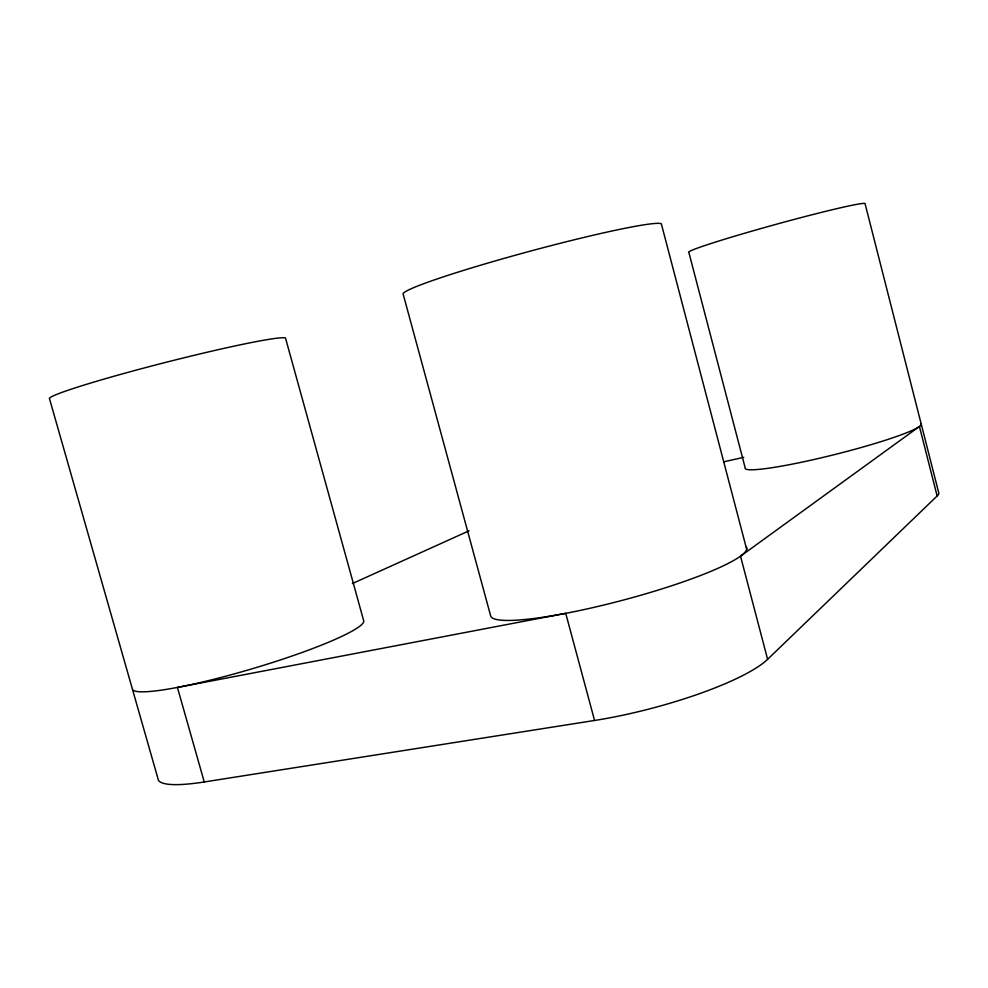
<?xml version="1.0" encoding="UTF-8"?>
<svg xmlns="http://www.w3.org/2000/svg" width="988" height="988" viewBox="0 0 988 988"><rect width="100%" height="100%" fill="white"/><g stroke="black" fill="none" stroke-linecap="round" stroke-linejoin="round"><path stroke-width="1.48" d="M132.614 689.846A120.808 14.61 -16.5 0 0 251.854 668.864A120.808 14.61 -16.5 0 0 363.856 621.366L285.483 337.97A122.067 6.422 -14.3 0 0 165.712 362.374A122.067 6.422 -14.3 0 0 49.4 398.362L158.475 780.421A120.45 21.057 -17.2 0 0 204.257 781.965L594.566 720.474A132.034 27.121 -14.8 0 0 767.602 659.329L937.143 495.976A90.637 12.276 -13.7 0 0 938.6 492.283L865.105 203.837A91.563 3.717 -15.4 0 0 774.296 224.819A91.563 3.717 -15.4 0 0 688.871 252.471L745.137 467.682A90.847 8.509 -14.1 0 0 833.674 454.813A90.847 8.509 -14.1 0 0 921.137 423.729M352.395 583.55L469.065 530.815M724.179 461.729L743.742 457.321M204.257 781.965L177.42 687.438L565.716 613.313L594.566 720.474M746.718 549.489L661.318 223.757A134.035 8.299 -15.1 0 0 525.777 252.36A134.035 8.299 -15.1 0 0 403.079 293.819L490.715 616.092A132.503 18.834 -14.9 0 0 627.417 598.975A132.503 18.834 -14.9 0 0 746.409 547.006M767.602 659.329L740.531 556.207L919.42 426.47L937.143 495.976"/></g></svg>
